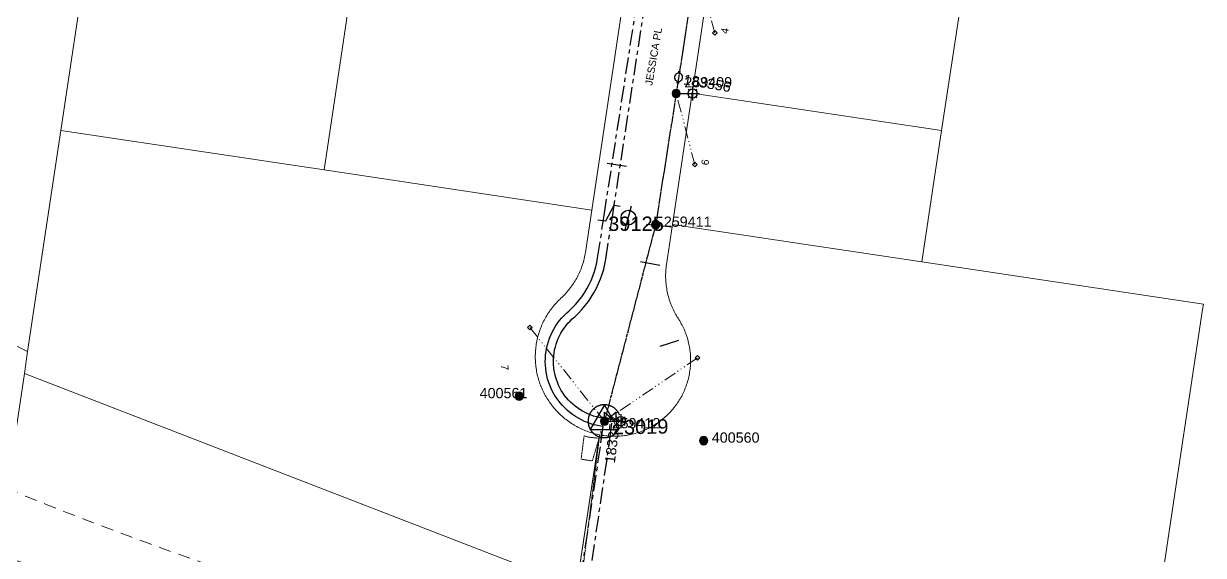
# Model space of a CAD drawing. Header units: metres. Extents: x 301012 to 305396, y 6240778 to 6244350.
# Drawn here: x 303472.9 to 303761, y 6243012.1 to 6243142 of the extents above; entities that cross this region are included whole.
import ezdxf
from ezdxf.enums import TextEntityAlignment as Align

# ---------------------------------------------------------------- set-up
doc = ezdxf.new("R2010")
doc.units = ezdxf.units.M
for name, pattern in [('Cable Exist OH', [1, 1, 0]), ('Cable Exist UG', [7, 4, -1, 1, -1]), ('Dash', [5, 3, -2]), ('DASHED', [19.05, 12.7, -6.35]), ('HIDDEN2', [0.1875, 0.125, -0.0625]), ('PHANTOMX2', [6.6, 3, -0.75, 0.2, -0.75, 0.2, -0.75, 0.2, -0.75])]:
    doc.linetypes.add(name, pattern=pattern)
doc.layers.get('0').update_dxf_attribs({"color": 6})
for name, color, linetype, lineweight in [('Cadastre Developer_SP_EXT', 98, 'Continuous', 15), ('Cadastre Land Parcels_SP_EXT', 118, 'Continuous', 15), ('Cadastre Other Property_SP_EXT', 138, 'DASHED', 15), ('Cadastre Roads_SP_EXT', 218, 'Continuous', 15), ('Mains_HV_EXT', 13, 'Continuous', 25), ('Mains_LV_EXT', 163, 'Continuous', 25), ('Services_SP_EXT', 42, 'PHANTOMX2', 20)]:
    doc.layers.add(name, color=color, linetype=linetype, lineweight=lineweight)
for name, color, linetype in [('Equip_LV_EXT', 7, 'Continuous'), ('Equip_SP_HV_EXT', 7, 'Continuous'), ('Equip_SP_LV_EXT', 7, 'Continuous'), ('Equip_SP_SL_EXT', 7, 'Continuous'), ('Sub_SP_TR_HV_LV_EXT', 7, 'Continuous'), ('SupportsOH_SP_TR_HV_LV_SL_EXT', 7, 'Continuous'), ('Trench_SP_EXT', 7, 'Continuous')]:
    doc.layers.add(name, color=color, linetype=linetype)
doc.layers.add('UNKNOWN_FEATURES', color=1, linetype='DASHED', plot=False)
doc.styles.add('HVSW_LABEL', font='arial.ttf', dxfattribs={"height": 3.5})
doc.styles.add('iecARIAL', font='arial.ttf', dxfattribs={"height": 2})
doc.styles.add('POLE_LABEL', font='arial.ttf', dxfattribs={"height": 2})
doc.styles.add('SL_LABEL', font='arial.ttf', dxfattribs={"height": 2})
doc.styles.get("Standard").update_dxf_attribs({"font": 'arial.ttf'})

# ---------------------------------------------------------------- blocks, each defined once
blk = doc.blocks.new('SUB_POLE_EXT')
at = {"flags": 128}
for points in [[(-0.05, 4), (-0.15, 4), (-0.25, 3.99), (-0.34, 3.99), (-0.44, 3.98), (-0.54, 3.96), (-0.64, 3.95), (-0.73, 3.93), (-0.83, 3.91), (-0.92, 3.89), (-1.02, 3.87), (-1.11, 3.84), (-1.21, 3.81), (-1.3, 3.78), (-1.39, 3.75), (-1.49, 3.71), (-1.58, 3.68), (-1.67, 3.64), (-1.75, 3.59), (-1.84, 3.55), (-1.93, 3.5), (-2.01, 3.46), (-2.1, 3.41), (-2.18, 3.35), (-2.26, 3.3), (-2.34, 3.24), (-2.42, 3.18), (-2.5, 3.12), (-2.58, 3.06), (-2.65, 3), (-2.72, 2.93), (-2.79, 2.86), (-2.86, 2.79), (-2.93, 2.72), (-3, 2.65), (-3.06, 2.58), (-3.12, 2.5), (-3.18, 2.42), (-3.24, 2.34), (-3.3, 2.26), (-3.35, 2.18), (-3.41, 2.1), (-3.46, 2.01), (-3.5, 1.93), (-3.55, 1.84), (-3.59, 1.75), (-3.64, 1.67), (-3.68, 1.58), (-3.71, 1.49), (-3.75, 1.39), (-3.78, 1.3), (-3.81, 1.21), (-3.84, 1.11), (-3.87, 1.02), (-3.89, 0.92), (-3.91, 0.83), (-3.93, 0.73), (-3.95, 0.64), (-3.96, 0.54), (-3.98, 0.44), (-3.99, 0.34), (-3.99, 0.25), (-4, 0.15), (-4, 0.05), (-4, -0.05), (-4, -0.15), (-3.99, -0.25), (-3.99, -0.34), (-3.98, -0.44), (-3.96, -0.54), (-3.95, -0.64), (-3.93, -0.73), (-3.91, -0.83), (-3.89, -0.92), (-3.87, -1.02), (-3.84, -1.11), (-3.81, -1.21), (-3.78, -1.3), (-3.75, -1.39), (-3.71, -1.49), (-3.68, -1.58), (-3.64, -1.67), (-3.59, -1.75), (-3.55, -1.84), (-3.5, -1.93), (-3.46, -2.01), (-3.41, -2.1), (-3.35, -2.18), (-3.3, -2.26), (-3.24, -2.34), (-3.18, -2.42), (-3.12, -2.5), (-3.06, -2.58), (-3, -2.65), (-2.93, -2.72), (-2.86, -2.79), (-2.79, -2.86), (-2.72, -2.93), (-2.65, -3), (-2.58, -3.06), (-2.5, -3.12), (-2.42, -3.18), (-2.34, -3.24), (-2.26, -3.3), (-2.18, -3.35), (-2.1, -3.41), (-2.01, -3.46), (-1.93, -3.5), (-1.84, -3.55), (-1.75, -3.59), (-1.67, -3.64), (-1.58, -3.68), (-1.49, -3.71), (-1.39, -3.75), (-1.3, -3.78), (-1.21, -3.81), (-1.11, -3.84), (-1.02, -3.87), (-0.92, -3.89), (-0.83, -3.91), (-0.73, -3.93), (-0.64, -3.95), (-0.54, -3.96), (-0.44, -3.98), (-0.34, -3.99), (-0.25, -3.99), (-0.15, -4), (-0.05, -4), (0.05, -4), (0.15, -4), (0.25, -3.99), (0.34, -3.99), (0.44, -3.98), (0.54, -3.96), (0.64, -3.95), (0.73, -3.93), (0.83, -3.91), (0.92, -3.89), (1.02, -3.87), (1.11, -3.84), (1.21, -3.81), (1.3, -3.78), (1.39, -3.75), (1.49, -3.71), (1.58, -3.68), (1.67, -3.64), (1.75, -3.59), (1.84, -3.55), (1.93, -3.5), (2.01, -3.46), (2.1, -3.41), (2.18, -3.35), (2.26, -3.3), (2.34, -3.24), (2.42, -3.18), (2.5, -3.12), (2.58, -3.06), (2.65, -3), (2.72, -2.93), (2.79, -2.86), (2.86, -2.79), (2.93, -2.72), (3, -2.65), (3.06, -2.58), (3.12, -2.5), (3.18, -2.42), (3.24, -2.34), (3.3, -2.26), (3.35, -2.18), (3.41, -2.1), (3.46, -2.01), (3.5, -1.93), (3.55, -1.84), (3.59, -1.75), (3.64, -1.67), (3.68, -1.58), (3.71, -1.49), (3.75, -1.39), (3.78, -1.3), (3.81, -1.21), (3.84, -1.11), (3.87, -1.02), (3.89, -0.92), (3.91, -0.83), (3.93, -0.73), (3.95, -0.64), (3.96, -0.54), (3.98, -0.44), (3.99, -0.34), (3.99, -0.25), (4, -0.15), (4, -0.05), (4, 0.05), (4, 0.15), (3.99, 0.25), (3.99, 0.34), (3.98, 0.44), (3.96, 0.54), (3.95, 0.64), (3.93, 0.73), (3.91, 0.83), (3.89, 0.92), (3.87, 1.02), (3.84, 1.11), (3.81, 1.21), (3.78, 1.3), (3.75, 1.39), (3.71, 1.49), (3.68, 1.58), (3.64, 1.67), (3.59, 1.75), (3.55, 1.84), (3.5, 1.93), (3.46, 2.01), (3.41, 2.1), (3.35, 2.18), (3.3, 2.26), (3.24, 2.34), (3.18, 2.42), (3.12, 2.5), (3.06, 2.58), (3, 2.65), (2.93, 2.72), (2.86, 2.79), (2.79, 2.86), (2.72, 2.93), (2.65, 3), (2.58, 3.06), (2.5, 3.12), (2.42, 3.18), (2.34, 3.24), (2.26, 3.3), (2.18, 3.35), (2.1, 3.41), (2.01, 3.46), (1.93, 3.5), (1.84, 3.55), (1.75, 3.59), (1.67, 3.64), (1.58, 3.68), (1.49, 3.71), (1.39, 3.75), (1.3, 3.78), (1.21, 3.81), (1.11, 3.84), (1.02, 3.87), (0.92, 3.89), (0.83, 3.91), (0.73, 3.93), (0.64, 3.95), (0.54, 3.96), (0.44, 3.98), (0.34, 3.99), (0.25, 3.99), (0.15, 4), (0.05, 4)], [(0, 4), (-3.46, -2), (3.46, -2)]]:
    blk.add_lwpolyline(points, close=True, dxfattribs=at)
at = {"flags": 8}
blk.add_attdef('ASSET_NUM', text='', height=2.5, dxfattribs=at).set_placement((0, 7), align=Align.MIDDLE_CENTER)
for tag, flags, p in [('STREET_CODE', 9, (-1.38, 1.45)), ('NO_PHASES', 9, (-1.38, 1.05)), ('OPERATED_BY', 9, (-1.38, 0.65)), ('MAINTAINED_BY', 9, (-1.38, 0.45)), ('ORIENTATION', 9, (-1.38, 0.25)), ('OWNED_BY', 9, (-1.38, 0.05)), ('CONSTRUCTED_VOLTAGE', 9, (-1.13, 0.75)), ('OPERATING_VOLTAGE', 9, (-1.13, 0.35)), ('STATE', 9, (-1.38, -0.35)), ('USAGE', 9, (-1.38, -0.75)), ('LEGEND', 9, (-1.38, -0.95)), ('SUBURB', 9, (-1.38, -1.15)), ('STREETNAME', 9, (-1.38, -1.35)), ('LOCATION', 9, (-1.38, -1.55)), ('NOTES', 9, (-1.38, -1.75)), ('Z', 1, (-1.38, -1.95)), ('SECONDARY_VOLTAGE', 9, (-1.13, -0.65)), ('SUBSTATION_TYPE', 9, (-1.13, -1.05))]:
    blk.add_attdef(tag, text='', height=0.1, dxfattribs=dict(flags=flags)).set_placement(p, align=Align.MIDDLE_LEFT)
blk = doc.blocks.new('LV_OH_LINKS_OPEN_EXT')
for p, q in [((-0.17, 4.97), (-0.17, 5.46)), ((-0.17, 3), (-0.17, 2.5)), ((0.17, 4.97), (0.17, 5.46)), ((0.17, 3), (0.17, 2.5))]:
    blk.add_line(p, q)
blk.add_lwpolyline([(0, 2.99, 1), (0, 4.98, 1)], format="xyb", close=True)
at = {"flags": 9}
for tag, p in [('ACTUAL_STATUS', (0, 0)), ('CONSTRUCTED_VOLTAGE', (0, -0.2)), ('OPERATING_VOLTAGE', (0, -0.6)), ('ORIENTATION', (0, -0.8)), ('OWNED_BY', (0, -1)), ('STATE', (0, -1.2)), ('SWITCH_TYPE', (0, -1.4)), ('NO_PHASES', (0, -0.4)), ('USAGE', (0, -1.6)), ('LEGEND', (0, -1.8)), ('NOTES', (0, -2))]:
    blk.add_attdef(tag, text='', height=0.2, dxfattribs=at).set_placement(p, align=Align.MIDDLE_LEFT)
at = {"flags": 1}
blk.add_attdef('Z', (0, 0), '', height=0.2, dxfattribs=at)
blk = doc.blocks.new('LV_OH_LINKS_DISTFUSE_EXT')
for p, q in [((0, 0), (0.96, 0)), ((3.84, 0), (4.8, 0))]:
    blk.add_line(p, q)
blk.add_lwpolyline([(3.84, -1.2), (3.84, 1.2), (0.96, -1.2), (0.96, 1.2)], close=True)
at = {"flags": 9}
for tag, p in [('ACTUAL_STATUS', (0, 0)), ('CONSTRUCTED_VOLTAGE', (0, -0.2)), ('OPERATING_VOLTAGE', (0, -0.6)), ('ORIENTATION', (0, -0.8)), ('OWNED_BY', (0, -1)), ('STATE', (0, -1.2)), ('SWITCH_TYPE', (0, -1.4)), ('NO_PHASES', (0, -0.4)), ('USAGE', (0, -1.6)), ('NOTES', (0, -1.8))]:
    blk.add_attdef(tag, text='', height=0.2, dxfattribs=at).set_placement(p, align=Align.MIDDLE_LEFT)
at = {"flags": 1}
blk.add_attdef('Z', (0, 0), '', height=0.2, dxfattribs=at)
blk = doc.blocks.new('SL_LANTERN_EXT')
at = {"flags": 9}
for tag, p in [('LRATECODE', (-7.4, 0)), ('LOUTREACHVOCAB', (-7.2, 0)), ('LOUTREACH', (-7, 0)), ('LANTNUMBER', (-6.6, 0)), ('LNEW', (-6.4, 0)), ('LMASTVOCAB', (-6.2, 0)), ('LMAST', (-6, 0)), ('LLAMPVOCAB', (-5.8, 0)), ('LLAMP', (-5.6, 0)), ('LEXIST', (-5.4, 0)), ('LCHARGE3PERCENT', (-5.2, 0)), ('LCHARGE3', (-5, 0)), ('LCHARGE2PERCENT', (-4.8, 0)), ('LCHARGE2', (-4.6, 0)), ('LCHARGE1PERCENT', (-4.4, 0)), ('LCHARGE1', (-4.2, 0)), ('LCATEGORY', (-4, 0)), ('LBRACKETVOCAB', (-3.8, 0)), ('LBRACKET', (-3.6, 0)), ('LKINGHEIGHT', (-3.4, 0)), ('CREPLACE', (-3.2, 0)), ('CREMOVE', (-3, 0)), ('CNUMBER', (-2.8, 0)), ('CNEW', (-2.6, 0)), ('CEXIST', (-2.4, 0)), ('USAGE', (-2.2, 0)), ('STATE', (-2, 0)), ('OWNED_BY', (-1.8, 0)), ('ORIENTATION', (-1.6, 0)), ('OPERATING_VOLTAGE', (-1.4, 0)), ('NO_PHASES', (-1.2, 0)), ('LANTERN_TYPE', (-1, 0)), ('LANTERN_PURPOSE', (-0.8, 0)), ('CONTROL_TYPE', (-0.6, 0)), ('CONSTRUCTED_VOLTAGE', (-0.4, 0))]:
    blk.add_attdef(tag, text='', height=0.001, rotation=270, dxfattribs=at).set_placement(p, align=Align.MIDDLE_LEFT)
at = {"style": 'SL_LABEL', "flags": 9}
blk.add_attdef('STREET_CODE', text='', height=0.001, rotation=270, dxfattribs=at).set_placement((0, 0), align=Align.MIDDLE_LEFT)
at = {"flags": 1}
blk.add_attdef('Z', (0, 0), '', height=0.001, rotation=270, dxfattribs=at)
at = {"flags": 9}
for tag, p in [('LREMOVE', (0, -7.6)), ('LREPLACE', (0, -7.8)), ('LTYPE', (0, -8)), ('LTYPEVOCAB', (0, -8.2)), ('LEGEND', (0, -8.4)), ('SUBURB', (0, -8.6)), ('STREETNAME', (0, -8.8)), ('LOCATION', (0, -9)), ('NOTES', (0, -9.2)), ('MAINTAINED_BY', (0, -9.86))]:
    blk.add_attdef(tag, text='', height=0.001, dxfattribs=at).set_placement(p, align=Align.MIDDLE_LEFT)
blk.add_attdef('OPERATED_BY', (0, -9.61), '', height=0.001, dxfattribs=at)
blk.add_wipeout([(5.69, 0), (5.06, -1.06), (4, -1.69), (2.94, -1.06), (2.31, 0), (2.94, 1.06), (4, 1.69), (5.06, 1.06)])
for p, q in [((0, 0), (4, 0)), ((2.94, 1.06), (3.2, 0.8)), ((4, 1.69), (4, 0)), ((5.06, 1.06), (4.8, 0.8)), ((2.94, -1.06), (3.2, -0.8)), ((4, 0), (5.69, 0)), ((4, 0), (4, -1.69)), ((5.06, -1.06), (4.8, -0.8))]:
    blk.add_line(p, q)
blk.add_circle((4, 0), 1.12)
at = {"width": 0.9}
blk.add_attdef('LNUMBER', text='', height=1, dxfattribs=at).set_placement((7, -1), align=Align.MIDDLE_LEFT)
blk = doc.blocks.new('CCP_EXT')
blk.add_wipeout([(0, 0.57), (0.57, 0), (0, -0.57), (-0.57, 0)])
blk.add_lwpolyline([(-0.57, 0), (0, 0.57), (0.57, 0), (0, -0.57), (-0.57, 0)])
at = {"flags": 1}
blk.add_attdef('Z', (0, 0), '', height=0.2, dxfattribs=at)
at = {"flags": 9}
for tag, p in [('CCP_TYPE', (0, 0)), ('CONSTRUCTED_VOLTAGE', (0, -0.2)), ('OPERATING_VOLTAGE', (0, -0.6)), ('ORIENTATION', (0, -0.8)), ('OWNED_BY', (0, -1)), ('STATE', (0, -1.8)), ('NO_PHASES', (0, -0.4)), ('USAGE', (0, -1.2)), ('LEGEND', (0, -1.4)), ('LIFE_SUPPORT', (0, -1.6)), ('NOTES', (0, -2))]:
    blk.add_attdef(tag, text='', height=0.2, dxfattribs=at).set_placement(p, align=Align.MIDDLE_LEFT)
blk = doc.blocks.new('POLE_EXT')
blk.add_hatch(color=256).paths.add_polyline_path([(-1, 0, 1), (1, 0, 1)])
blk.add_lwpolyline([(-1, 0, 1), (1, 0, 1)], format="xyb", close=True)
at = {"flags": 8}
blk.add_attdef('pNumber', text='', height=2, dxfattribs=at).set_placement((2.5, 2.5), align=Align.MIDDLE_CENTER)
at = {"style": 'POLE_LABEL', "flags": 9}
for tag, p in [('STRUCTURE_PLANT_NUMBER', (1.35, 0.03)), ('STREET_CODE', (1.35, -0.2))]:
    blk.add_attdef(tag, text='', height=0.2, dxfattribs=at).set_placement(p, align=Align.MIDDLE_LEFT)
at = {"flags": 9}
for tag, p in [('OWNED_BY', (1.35, -0.4)), ('SPECIAL_USE', (1.35, -0.8)), ('STATE', (1.35, -1)), ('cLV', (1.35, -1.4)), ('hDepth', (1.35, -1.6)), ('hDia', (1.35, -1.8)), ('cHV', (1.35, -2)), ('PARENT', (1.35, -0.6)), ('USAGE', (1.35, -1.2)), ('LBRACKET', (1.35, -2.2)), ('LExisting', (1.35, -2.4)), ('LANTNUMBER', (1.35, -2.6)), ('LOther', (1.35, -2.8)), ('cLinedev', (1.35, -3.4)), ('pExisting', (1.35, -3.8)), ('pFooting', (1.35, -4.4)), ('pNew', (1.35, -4.6)), ('pRelocate', (1.35, -5)), ('pRemove', (1.35, -5.2)), ('pReplace', (1.35, -5.4)), ('pStay', (1.35, -5.6)), ('pType', (1.35, -5.8)), ('LRemove', (1.35, -3)), ('LEGEND', (1.35, -3.2)), ('LOCATION', (1.35, -3.6)), ('PFNUMBER', (1.35, -4)), ('NEWPFNUMBER', (1.35, -4.2)), ('cspan', (1.35, -6)), ('STREETNAME', (1.35, -6.2)), ('SUBURB', (1.35, -6.4)), ('OPERATED_BY', (1.36, -7.01)), ('NOTES', (1.35, -6.6)), ('MAINTAINED_BY', (1.36, -6.81))]:
    blk.add_attdef(tag, text='', height=0.2, dxfattribs=at).set_placement(p, align=Align.MIDDLE_LEFT)
at = {"flags": 1}
blk.add_attdef('Z', (1.35, -7.33), '', height=0.2, dxfattribs=at)
blk = doc.blocks.new('HV_ABS_CLOSED_EXT')
blk.add_line((-3, 6.87), (3, 6.87))
blk.add_circle((0, 6.87), 1.8)
at = {"style": 'HVSW_LABEL'}
for tag, height, flags, p in [('ASSET_NUM', 3.5, 8, (2, 2)), ('STREET_CODE', 0.2, 9, (0, -0.2))]:
    blk.add_attdef(tag, text='', height=height, dxfattribs=dict(at, flags=flags)).set_placement(p, align=Align.MIDDLE_LEFT)
at = {"flags": 1}
blk.add_attdef('Z', (0, 0), '', height=0.2, dxfattribs=at)
at = {"flags": 9}
for tag, p in [('ACTUAL_STATUS', (0, -0.4)), ('CONSTRUCTED_VOLTAGE', (0, -0.6)), ('OPERATING_VOLTAGE', (0, -1)), ('ORIENTATION', (0, -1.2)), ('OWNED_BY', (0, -1.4)), ('STATE', (0, -1.6)), ('SWITCH_TYPE', (0, -1.8)), ('STREETNAME', (0, -2.6)), ('SUBURB', (0, -2.8)), ('NO_PHASES', (0, -0.8)), ('USAGE', (0, -2)), ('LEGEND', (0, -2.2)), ('LOCATION', (0, -2.4)), ('NOTES', (0, -3))]:
    blk.add_attdef(tag, text='', height=0.2, dxfattribs=at).set_placement(p, align=Align.MIDDLE_LEFT)

msp = doc.modelspace()

# ---------------------------------------------------------------- linework, layer by layer
at = {"layer": 'Cadastre Developer_SP_EXT', "linetype": 'Dash'}
for points in [[(303409.26, 6243054.9, 0.042038), (303570.15, 6242993.13)], [(303714.74, 6242901.01, 0.066601), (303400.75, 6243031.81)]]:
    msp.add_lwpolyline(points, format="xyb", dxfattribs=at)
at = {"layer": 'Cadastre Land Parcels_SP_EXT', "linetype": 'Continuous'}
for points in [[(303481.95, 6243115.86), (303501.23, 6243244.43), (303379.57, 6243262.6), (303362.87, 6243265.12), (303343.61, 6243126.25), (303473.85, 6243061.86), (303481.95, 6243115.86)], [(303565.51, 6243234.83), (303501.23, 6243244.43), (303481.95, 6243115.86), (303546.24, 6243106.23), (303565.51, 6243234.83)], [(303628.97, 6243212.21), (303628.21, 6243218.89), (303624.21, 6243224.31), (303618.04, 6243226.99), (303565.51, 6243234.83), (303546.24, 6243106.23), (303611.62, 6243096.43), (303628.97, 6243212.21)], [(303701.88, 6243147.99), (303671.77, 6243152.5), (303640.94, 6243157.12), (303636.13, 6243125.01), (303697.06, 6243115.87), (303701.88, 6243147.99)], [(303473.05, 6243056.52), (303473.85, 6243061.86), (303343.61, 6243126.25), (303327.03, 6243006.64), (303322.12, 6242971.23), (303457.23, 6242951.04), (303473.05, 6243056.52)], [(303697.06, 6243115.87), (303636.13, 6243125.01), (303631.31, 6243092.89), (303692.24, 6243083.76), (303697.06, 6243115.87)], [(303613.5, 6243041.53), (303613.11, 6243041.61), (303612.73, 6243041.7), (303612.35, 6243041.8), (303611.97, 6243041.9), (303611.6, 6243042.01), (303611.22, 6243042.13), (303610.85, 6243042.26), (303610.48, 6243042.39), (303610.11, 6243042.53), (303609.75, 6243042.68), (303609.39, 6243042.83), (303609.03, 6243042.99), (303608.68, 6243043.17), (303608.33, 6243043.34), (303607.98, 6243043.53), (303607.64, 6243043.72), (303607.3, 6243043.91), (303606.96, 6243044.12), (303606.63, 6243044.33), (303606.3, 6243044.55), (303605.98, 6243044.77), (303605.67, 6243045), (303605.35, 6243045.24), (303605.05, 6243045.48), (303604.74, 6243045.74), (303604.44, 6243045.99), (303604.15, 6243046.25), (303603.86, 6243046.52), (303603.58, 6243046.79), (303603.31, 6243047.07), (303603.04, 6243047.36), (303602.77, 6243047.65), (303602.51, 6243047.94), (303602.26, 6243048.24), (303602.01, 6243048.55), (303601.77, 6243048.86), (303601.54, 6243049.17), (303601.31, 6243049.49), (303601.09, 6243049.82), (303600.88, 6243050.15), (303600.67, 6243050.48), (303600.47, 6243050.82), (303600.27, 6243051.16), (303600.09, 6243051.5), (303599.91, 6243051.85), (303599.73, 6243052.21), (303599.57, 6243052.56), (303599.41, 6243052.92), (303599.26, 6243053.28), (303599.11, 6243053.65), (303598.97, 6243054.02), (303598.84, 6243054.39), (303598.72, 6243054.76), (303598.61, 6243055.14), (303598.5, 6243055.51), (303598.4, 6243055.89), (303598.31, 6243056.27), (303598.23, 6243056.66), (303598.15, 6243057.04), (303598.08, 6243057.43), (303598.02, 6243057.82), (303597.97, 6243058.21), (303597.93, 6243058.6), (303597.89, 6243058.99), (303597.86, 6243059.38), (303597.84, 6243059.77), (303597.83, 6243060.16), (303597.82, 6243060.56), (303597.83, 6243060.95), (303597.84, 6243061.34), (303597.86, 6243061.73), (303597.88, 6243062.13), (303597.92, 6243062.52), (303597.96, 6243062.91), (303598.01, 6243063.3), (303598.07, 6243063.69), (303598.14, 6243064.07), (303598.21, 6243064.46), (303598.29, 6243064.84), (303598.38, 6243065.22), (303598.48, 6243065.6), (303598.58, 6243065.98), (303598.7, 6243066.36), (303598.82, 6243066.73), (303598.94, 6243067.1), (303599.08, 6243067.47), (303599.22, 6243067.84), (303599.37, 6243068.2), (303599.53, 6243068.56), (303599.69, 6243068.92), (303599.86, 6243069.27), (303600.04, 6243069.62), (303600.23, 6243069.97), (303600.42, 6243070.31), (303600.62, 6243070.65), (303600.83, 6243070.98), (303601.04, 6243071.31), (303601.26, 6243071.64), (303601.49, 6243071.96), (303601.72, 6243072.27), (303601.96, 6243072.58), (303602.2, 6243072.89), (303602.45, 6243073.19), (303602.71, 6243073.49), (303602.97, 6243073.78), (303603.24, 6243074.07), (303603.52, 6243074.35), (303603.8, 6243074.62), (303604.09, 6243074.89), (303604.37, 6243075.16), (303604.65, 6243075.43), (303604.93, 6243075.71), (303605.2, 6243076), (303605.46, 6243076.29), (303605.72, 6243076.59), (303605.97, 6243076.89), (303606.21, 6243077.19), (303606.45, 6243077.51), (303606.68, 6243077.82), (303606.91, 6243078.14), (303607.13, 6243078.47), (303607.34, 6243078.8), (303607.54, 6243079.13), (303607.74, 6243079.47), (303607.93, 6243079.81), (303608.12, 6243080.16), (303608.29, 6243080.51), (303608.46, 6243080.86), (303608.63, 6243081.22), (303608.78, 6243081.58), (303608.93, 6243081.94), (303609.07, 6243082.31), (303609.21, 6243082.68), (303609.33, 6243083.05), (303609.45, 6243083.42), (303609.56, 6243083.8), (303609.67, 6243084.18), (303609.76, 6243084.56), (303609.85, 6243084.94), (303609.93, 6243085.33), (303610, 6243085.71), (303610.07, 6243086.1), (303611.62, 6243096.43), (303546.24, 6243106.23), (303481.95, 6243115.86), (303473.85, 6243061.86), (303473.05, 6243056.52), (303607.92, 6243004.35), (303613.5, 6243041.53)], [(303607.92, 6243004.35), (303473.05, 6243056.52), (303457.23, 6242951.04), (303596.8, 6242930.17), (303607.92, 6243004.35)]]:
    msp.add_lwpolyline(points, close=True, dxfattribs=at)
msp.add_lwpolyline([(303748.32, 6242989.02), (303754.77, 6243032.07), (303760.79, 6243072.15), (303760.79, 6243072.15), (303760.98, 6243073.45), (303692.24, 6243083.76), (303631.31, 6243092.89), (303629.85, 6243083.13), (303629.8, 6243082.74), (303629.75, 6243082.35), (303629.72, 6243081.96), (303629.69, 6243081.57), (303629.67, 6243081.17), (303629.66, 6243080.78), (303629.65, 6243080.39), (303629.66, 6243080), (303629.67, 6243079.6), (303629.69, 6243079.21), (303629.72, 6243078.82), (303629.75, 6243078.43), (303629.8, 6243078.04), (303629.85, 6243077.65), (303629.91, 6243077.26), (303629.97, 6243076.88), (303630.05, 6243076.49), (303630.13, 6243076.11), (303630.22, 6243075.73), (303630.32, 6243075.35), (303630.43, 6243074.97), (303630.54, 6243074.59), (303630.66, 6243074.22), (303630.79, 6243073.85), (303630.93, 6243073.48), (303631.07, 6243073.12), (303631.22, 6243072.75), (303631.38, 6243072.39), (303631.54, 6243072.04), (303631.72, 6243071.69), (303631.9, 6243071.34), (303632.08, 6243070.99), (303632.28, 6243070.65), (303632.48, 6243070.31), (303632.69, 6243070), (303632.9, 6243069.67), (303633.1, 6243069.35), (303633.3, 6243069.02), (303633.48, 6243068.68), (303633.66, 6243068.34), (303633.84, 6243068), (303634, 6243067.66), (303634.16, 6243067.31), (303634.31, 6243066.95), (303634.46, 6243066.6), (303634.59, 6243066.24), (303634.72, 6243065.88), (303634.85, 6243065.52), (303634.96, 6243065.15), (303635.07, 6243064.78), (303635.17, 6243064.41), (303635.26, 6243064.04), (303635.34, 6243063.66), (303635.42, 6243063.29), (303635.49, 6243062.91), (303635.55, 6243062.53), (303635.6, 6243062.15), (303635.65, 6243061.77), (303635.69, 6243061.39), (303635.71, 6243061.01), (303635.74, 6243060.63), (303635.75, 6243060.24), (303635.76, 6243059.86), (303635.75, 6243059.48), (303635.74, 6243059.09), (303635.73, 6243058.71), (303635.7, 6243058.33), (303635.67, 6243057.94), (303635.62, 6243057.56), (303635.58, 6243057.18), (303635.52, 6243056.8), (303635.45, 6243056.42), (303635.38, 6243056.05), (303635.3, 6243055.67), (303635.21, 6243055.3), (303635.12, 6243054.93), (303635.01, 6243054.56), (303634.9, 6243054.19), (303634.78, 6243053.83), (303634.65, 6243053.46), (303634.52, 6243053.11), (303634.38, 6243052.75), (303634.23, 6243052.4), (303634.08, 6243052.04), (303633.91, 6243051.7), (303633.74, 6243051.35), (303633.57, 6243051.01), (303633.38, 6243050.68), (303633.19, 6243050.34), (303632.99, 6243050.02), (303632.79, 6243049.69), (303632.58, 6243049.37), (303632.36, 6243049.06), (303632.14, 6243048.74), (303631.9, 6243048.44), (303631.67, 6243048.14), (303631.43, 6243047.84), (303631.18, 6243047.55), (303630.92, 6243047.26), (303630.66, 6243046.98), (303630.39, 6243046.7), (303630.12, 6243046.43), (303629.84, 6243046.17), (303629.56, 6243045.91), (303629.27, 6243045.66), (303628.98, 6243045.41), (303628.68, 6243045.17), (303628.38, 6243044.94), (303628.07, 6243044.71), (303627.76, 6243044.49), (303627.44, 6243044.27), (303627.12, 6243044.06), (303626.79, 6243043.86), (303626.46, 6243043.66), (303626.13, 6243043.48), (303625.79, 6243043.29), (303625.45, 6243043.12), (303625.1, 6243042.95), (303624.75, 6243042.79), (303624.4, 6243042.64), (303624.05, 6243042.49), (303623.69, 6243042.36), (303623.33, 6243042.22), (303622.96, 6243042.1), (303622.6, 6243041.99), (303622.23, 6243041.88), (303621.86, 6243041.78), (303621.49, 6243041.68), (303621.11, 6243041.6), (303620.74, 6243041.52), (303620.36, 6243041.45), (303619.98, 6243041.39), (303619.6, 6243041.33), (303619.22, 6243041.29), (303618.84, 6243041.25), (303618.46, 6243041.22), (303618.08, 6243041.19), (303617.69, 6243041.18), (303617.31, 6243041.17), (303616.93, 6243041.17), (303616.54, 6243041.18), (303616.16, 6243041.2), (303615.78, 6243041.22), (303615.4, 6243041.25), (303615.01, 6243041.3), (303614.63, 6243041.34), (303614.25, 6243041.4), (303613.88, 6243041.46), (303613.5, 6243041.53), (303607.92, 6243004.35)], dxfattribs=at)
at = {"layer": 'UNKNOWN_FEATURES'}
for points in [[(303615.37, 6243107.92), (303620.09, 6243107.2)], [(303613.11, 6243094.04), (303615.09, 6243093.77), (303617.09, 6243097.63), (303618.55, 6243097.4)], [(303631.33, 6243092.25), (303624.98, 6243092.95)], [(303628.25, 6243082.93), (303623.55, 6243083.79)], [(303632.83, 6243064.58), (303628.22, 6243063.13)]]:
    msp.add_lwpolyline(points, dxfattribs=at)

# ---------------------------------------------------------------- block references
at = {"layer": 'Equip_LV_EXT'}
msp.add_blockref('LV_OH_LINKS_DISTFUSE_EXT', (303613.76, 6243045.83), dxfattribs=at)
at = {"layer": 'Equip_SP_HV_EXT'}
ref = msp.add_blockref('HV_ABS_CLOSED_EXT', (303627.21, 6243092.85), dxfattribs=dict(at, rotation=75.31254922536075))
ref.add_attrib('ASSET_NUM', '39125', dxfattribs={"layer": '0', "height": 3.5, "style": 'HVSW_LABEL'}).set_placement((303629.21, 6243093.1), align=Align.MIDDLE_RIGHT)
at = {"layer": 'Equip_SP_LV_EXT', "rotation": 351.5649165709586}
msp.add_blockref('LV_OH_LINKS_OPEN_EXT', (303632.23, 6243124.92), dxfattribs=at)
at = {"layer": 'Sub_SP_TR_HV_LV_EXT'}
ref = msp.add_blockref('SUB_POLE_EXT', (303614.71, 6243044.87), dxfattribs=at)
ref.add_attrib('ASSET_NUM', '23019', dxfattribs={"layer": '0', "height": 3.5, "rotation": 1}).set_placement((303616.71, 6243045.12), align=Align.TOP_LEFT)
at = {"layer": 'SupportsOH_SP_TR_HV_LV_SL_EXT'}
ref = msp.add_blockref('POLE_EXT', (303627.21, 6243092.85), dxfattribs=at)
ref.add_attrib('ASSET_NUM', '259411', dxfattribs={"layer": '0', "height": 2.5, "style": 'POLE_LABEL'}).set_placement((303629.21, 6243093.6), align=Align.MIDDLE_LEFT)
ref = msp.add_blockref('POLE_EXT', (303593.89, 6243050.98), dxfattribs=at)
ref.add_attrib('ASSET_NUM', '400561', dxfattribs={"layer": '0', "height": 2.5, "style": 'POLE_LABEL'}).set_placement((303595.89, 6243051.73), align=Align.MIDDLE_RIGHT)
ref = msp.add_blockref('POLE_EXT', (303638.93, 6243040.12), dxfattribs=at)
ref.add_attrib('ASSET_NUM', '400560', dxfattribs={"layer": '0', "height": 2.5, "style": 'POLE_LABEL'}).set_placement((303640.93, 6243040.87), align=Align.MIDDLE_LEFT)

# ---------------------------------------------------------------- texts
at = {"layer": 'Cadastre Land Parcels_SP_EXT'}
for s, rotation, p in [('4', 81.08, (303644.9, 6243139.38)), ('6', 81.08, (303640.09, 6243107.29)), ('7', 271.6, (303589.46, 6243058.69))]:
    msp.add_text(s, height=1.8, rotation=rotation, dxfattribs=at).set_placement(p)
at = {"layer": 'Cadastre Roads_SP_EXT'}
msp.add_text('JESSICA PL', height=1.8, rotation=80.2775, dxfattribs=at).set_placement((303626.38, 6243126.76))

# ---------------------------------------------------------------- next in the draw order: block references
at = {"layer": 'Equip_SP_SL_EXT'}
ref = msp.add_blockref('SL_LANTERN_EXT', (303632.23, 6243124.92), dxfattribs=at)
ref.add_attrib('ASSET_NUM', '183356', dxfattribs={"layer": '0', "height": 2.5, "rotation": 350.4153, "style": 'iecARIAL'}).set_placement((303633.73, 6243126.42), align=Align.BOTTOM_LEFT)
ref = msp.add_blockref('SL_LANTERN_EXT', (303614.71, 6243044.87), dxfattribs=at)
ref.add_attrib('ASSET_NUM', '183357', dxfattribs={"layer": '0', "height": 2.5, "rotation": 82.875, "style": 'iecARIAL'}).set_placement((303616.21, 6243046.37), align=Align.TOP_RIGHT)
at = {"layer": 'Services_SP_EXT'}
for p in [(303641.67, 6243139.75), (303636.77, 6243107.6), (303596.46, 6243067.79), (303637.41, 6243060.31)]:
    msp.add_blockref('CCP_EXT', p, dxfattribs=at)

# ---------------------------------------------------------------- next in the draw order: linework, layer by layer
at = {"layer": 'Cadastre Other Property_SP_EXT', "linetype": 'HIDDEN2'}
for points in [[(303613.41, 6243040.7), (303611.04, 6243040.93), (303609.74, 6243041.28), (303609.01, 6243035.58), (303611.74, 6243035.16), (303613.41, 6243040.7)], [(303613.41, 6243040.7), (303607.76, 6243003.43), (303608.71, 6243002.94), (303613.43, 6243040.53), (303613.41, 6243040.7)]]:
    msp.add_lwpolyline(points, close=True, dxfattribs=at)
at = {"layer": 'Cadastre Roads_SP_EXT', "linetype": 'Continuous'}
msp.add_lwpolyline([(303628.97, 6243212.21), (303611.62, 6243096.43), (303610.07, 6243086.1), (303610, 6243085.71), (303609.93, 6243085.33), (303609.85, 6243084.94), (303609.76, 6243084.56), (303609.67, 6243084.18), (303609.56, 6243083.8), (303609.45, 6243083.42), (303609.33, 6243083.05), (303609.21, 6243082.68), (303609.07, 6243082.31), (303608.93, 6243081.94), (303608.78, 6243081.58), (303608.63, 6243081.22), (303608.46, 6243080.86), (303608.29, 6243080.51), (303608.12, 6243080.16), (303607.93, 6243079.81), (303607.74, 6243079.47), (303607.54, 6243079.13), (303607.34, 6243078.8), (303607.13, 6243078.47), (303606.91, 6243078.14), (303606.68, 6243077.82), (303606.45, 6243077.51), (303606.21, 6243077.19), (303605.97, 6243076.89), (303605.72, 6243076.59), (303605.46, 6243076.29), (303605.2, 6243076), (303604.93, 6243075.71), (303604.65, 6243075.43), (303604.37, 6243075.16), (303604.09, 6243074.89), (303603.8, 6243074.62), (303603.52, 6243074.35), (303603.24, 6243074.07), (303602.97, 6243073.78), (303602.71, 6243073.49), (303602.45, 6243073.19), (303602.2, 6243072.89), (303601.96, 6243072.58), (303601.72, 6243072.27), (303601.49, 6243071.96), (303601.26, 6243071.64), (303601.04, 6243071.31), (303600.83, 6243070.98), (303600.62, 6243070.65), (303600.42, 6243070.31), (303600.23, 6243069.97), (303600.04, 6243069.62), (303599.86, 6243069.27), (303599.69, 6243068.92), (303599.53, 6243068.56), (303599.37, 6243068.2), (303599.22, 6243067.84), (303599.08, 6243067.47), (303598.94, 6243067.1), (303598.82, 6243066.73), (303598.7, 6243066.36), (303598.58, 6243065.98), (303598.48, 6243065.6), (303598.38, 6243065.22), (303598.29, 6243064.84), (303598.21, 6243064.46), (303598.14, 6243064.07), (303598.07, 6243063.69), (303598.01, 6243063.3), (303597.96, 6243062.91), (303597.92, 6243062.52), (303597.88, 6243062.13), (303597.86, 6243061.73), (303597.84, 6243061.34), (303597.83, 6243060.95), (303597.82, 6243060.56), (303597.83, 6243060.16), (303597.84, 6243059.77), (303597.86, 6243059.38), (303597.89, 6243058.99), (303597.93, 6243058.6), (303597.97, 6243058.21), (303598.02, 6243057.82), (303598.08, 6243057.43), (303598.15, 6243057.04), (303598.23, 6243056.66), (303598.31, 6243056.27), (303598.4, 6243055.89), (303598.5, 6243055.51), (303598.61, 6243055.14), (303598.72, 6243054.76), (303598.84, 6243054.39), (303598.97, 6243054.02), (303599.11, 6243053.65), (303599.26, 6243053.28), (303599.41, 6243052.92), (303599.57, 6243052.56), (303599.73, 6243052.21), (303599.91, 6243051.85), (303600.09, 6243051.5), (303600.27, 6243051.16), (303600.47, 6243050.82), (303600.67, 6243050.48), (303600.88, 6243050.15), (303601.09, 6243049.82), (303601.31, 6243049.49), (303601.54, 6243049.17), (303601.77, 6243048.86), (303602.01, 6243048.55), (303602.26, 6243048.24), (303602.51, 6243047.94), (303602.77, 6243047.65), (303603.04, 6243047.36), (303603.31, 6243047.07), (303603.58, 6243046.79), (303603.86, 6243046.52), (303604.15, 6243046.25), (303604.44, 6243045.99), (303604.74, 6243045.74), (303605.05, 6243045.48), (303605.35, 6243045.24), (303605.67, 6243045), (303605.98, 6243044.77), (303606.3, 6243044.55), (303606.63, 6243044.33), (303606.96, 6243044.12), (303607.3, 6243043.91), (303607.64, 6243043.72), (303607.98, 6243043.53), (303608.33, 6243043.34), (303608.68, 6243043.17), (303609.03, 6243042.99), (303609.39, 6243042.83), (303609.75, 6243042.68), (303610.11, 6243042.53), (303610.48, 6243042.39), (303610.85, 6243042.26), (303611.22, 6243042.13), (303611.6, 6243042.01), (303611.97, 6243041.9), (303612.35, 6243041.8), (303612.73, 6243041.7), (303613.11, 6243041.61), (303613.5, 6243041.53), (303613.88, 6243041.46), (303614.25, 6243041.4), (303614.63, 6243041.34), (303615.01, 6243041.3), (303615.4, 6243041.25), (303615.78, 6243041.22), (303616.16, 6243041.2), (303616.54, 6243041.18), (303616.93, 6243041.17), (303617.31, 6243041.17), (303617.69, 6243041.18), (303618.08, 6243041.19), (303618.08, 6243041.19), (303618.46, 6243041.22), (303618.84, 6243041.25), (303619.22, 6243041.29), (303619.6, 6243041.33), (303619.98, 6243041.39), (303620.36, 6243041.45), (303620.74, 6243041.52), (303621.11, 6243041.6), (303621.49, 6243041.68), (303621.86, 6243041.78), (303622.23, 6243041.88), (303622.6, 6243041.99), (303622.96, 6243042.1), (303623.33, 6243042.22), (303623.69, 6243042.36), (303624.05, 6243042.49), (303624.4, 6243042.64), (303624.75, 6243042.79), (303625.1, 6243042.95), (303625.45, 6243043.12), (303625.79, 6243043.29), (303626.13, 6243043.48), (303626.46, 6243043.66), (303626.79, 6243043.86), (303627.12, 6243044.06), (303627.44, 6243044.27), (303627.76, 6243044.49), (303628.07, 6243044.71), (303628.38, 6243044.94), (303628.68, 6243045.17), (303628.98, 6243045.41), (303629.27, 6243045.66), (303629.56, 6243045.91), (303629.84, 6243046.17), (303630.12, 6243046.43), (303630.39, 6243046.7), (303630.66, 6243046.98), (303630.92, 6243047.26), (303631.18, 6243047.55), (303631.43, 6243047.84), (303631.67, 6243048.14), (303631.9, 6243048.44), (303632.14, 6243048.74), (303632.36, 6243049.06), (303632.58, 6243049.37), (303632.79, 6243049.69), (303632.99, 6243050.02), (303633.19, 6243050.34), (303633.38, 6243050.68), (303633.57, 6243051.01), (303633.74, 6243051.35), (303633.91, 6243051.7), (303634.08, 6243052.04), (303634.23, 6243052.4), (303634.38, 6243052.75), (303634.52, 6243053.11), (303634.65, 6243053.46), (303634.78, 6243053.83), (303634.9, 6243054.19), (303635.01, 6243054.56), (303635.12, 6243054.93), (303635.21, 6243055.3), (303635.3, 6243055.67), (303635.38, 6243056.05), (303635.45, 6243056.42), (303635.52, 6243056.8), (303635.58, 6243057.18), (303635.62, 6243057.56), (303635.67, 6243057.94), (303635.7, 6243058.33), (303635.73, 6243058.71), (303635.74, 6243059.09), (303635.75, 6243059.48), (303635.76, 6243059.86), (303635.75, 6243060.24), (303635.74, 6243060.63), (303635.71, 6243061.01), (303635.69, 6243061.39), (303635.65, 6243061.77), (303635.6, 6243062.15), (303635.55, 6243062.53), (303635.49, 6243062.91), (303635.42, 6243063.29), (303635.34, 6243063.66), (303635.26, 6243064.04), (303635.17, 6243064.41), (303635.07, 6243064.78), (303634.96, 6243065.15), (303634.85, 6243065.52), (303634.72, 6243065.88), (303634.59, 6243066.24), (303634.46, 6243066.6), (303634.31, 6243066.95), (303634.16, 6243067.31), (303634, 6243067.66), (303633.84, 6243068), (303633.66, 6243068.34), (303633.48, 6243068.68), (303633.3, 6243069.02), (303633.1, 6243069.35), (303632.9, 6243069.67), (303632.69, 6243070), (303632.48, 6243070.31), (303632.28, 6243070.65), (303632.08, 6243070.99), (303631.9, 6243071.34), (303631.72, 6243071.69), (303631.54, 6243072.04), (303631.38, 6243072.39), (303631.22, 6243072.75), (303631.07, 6243073.12), (303630.93, 6243073.48), (303630.79, 6243073.85), (303630.66, 6243074.22), (303630.54, 6243074.59), (303630.43, 6243074.97), (303630.32, 6243075.35), (303630.22, 6243075.73), (303630.13, 6243076.11), (303630.05, 6243076.49), (303629.97, 6243076.88), (303629.91, 6243077.26), (303629.85, 6243077.65), (303629.8, 6243078.04), (303629.75, 6243078.43), (303629.72, 6243078.82), (303629.69, 6243079.21), (303629.67, 6243079.6), (303629.66, 6243080), (303629.65, 6243080.39), (303629.66, 6243080.78), (303629.67, 6243081.17), (303629.69, 6243081.57), (303629.72, 6243081.96), (303629.75, 6243082.35), (303629.8, 6243082.74), (303629.85, 6243083.13), (303631.31, 6243092.89), (303636.13, 6243125.01), (303640.94, 6243157.12)], dxfattribs=at)
at = {"layer": 'Mains_HV_EXT', "linetype": 'Cable Exist UG'}
for points in [[(303607.96, 6243000.05), (303614.02, 6243040.65), (303614.37, 6243043.56), (303613.94, 6243043.64), (303613.94, 6243043.64), (303613.03, 6243043.81), (303612.22, 6243044), (303611.41, 6243044.23), (303610.61, 6243044.51), (303609.84, 6243044.82), (303609.08, 6243045.17), (303608.34, 6243045.57), (303607.63, 6243046), (303606.93, 6243046.48), (303606.26, 6243046.98), (303605.62, 6243047.52), (303605.01, 6243048.09), (303604.43, 6243048.7), (303603.89, 6243049.33), (303603.37, 6243049.99), (303602.89, 6243050.68), (303602.45, 6243051.39), (303602.05, 6243052.13), (303601.68, 6243052.88), (303601.36, 6243053.65), (303601.07, 6243054.44), (303600.83, 6243055.24), (303600.63, 6243056.05), (303600.47, 6243056.88), (303600.36, 6243057.71), (303600.29, 6243058.54), (303600.26, 6243059.38), (303600.28, 6243060.22), (303600.34, 6243061.05), (303600.44, 6243061.88), (303600.59, 6243062.7), (303600.78, 6243063.52), (303601.02, 6243064.33), (303601.29, 6243065.12), (303601.61, 6243065.89), (303601.96, 6243066.65), (303602.36, 6243067.38), (303602.79, 6243068.1), (303603.26, 6243068.79), (303603.77, 6243069.46), (303604.31, 6243070.1), (303604.88, 6243070.71), (303605.5, 6243071.31), (303606.11, 6243071.85), (303606.93, 6243072.63), (303607.72, 6243073.47), (303608.46, 6243074.35), (303609.16, 6243075.27), (303609.8, 6243076.22), (303610.4, 6243077.21), (303610.95, 6243078.22), (303611.44, 6243079.27), (303611.88, 6243080.33), (303612.26, 6243081.42), (303612.58, 6243082.53), (303612.85, 6243083.65), (303613.05, 6243084.74), (303614.64, 6243095.12), (303632.26, 6243209.67)], [(303609.65, 6242996.97), (303616.06, 6243040.4), (303616.63, 6243045.19), (303614.29, 6243045.61), (303613.44, 6243045.76), (303612.73, 6243045.93), (303612.02, 6243046.13), (303611.32, 6243046.38), (303610.64, 6243046.65), (303609.99, 6243046.96), (303609.34, 6243047.31), (303608.71, 6243047.69), (303608.1, 6243048.1), (303607.52, 6243048.54), (303606.96, 6243049.01), (303606.42, 6243049.52), (303605.91, 6243050.04), (303605.43, 6243050.59), (303604.98, 6243051.17), (303604.57, 6243051.78), (303604.18, 6243052.4), (303603.82, 6243053.04), (303603.5, 6243053.7), (303603.22, 6243054.37), (303602.97, 6243055.07), (303602.76, 6243055.77), (303602.58, 6243056.48), (303602.45, 6243057.2), (303602.35, 6243057.93), (303602.28, 6243058.66), (303602.26, 6243059.39), (303602.28, 6243060.12), (303602.33, 6243060.85), (303602.42, 6243061.58), (303602.55, 6243062.3), (303602.72, 6243063.01), (303602.92, 6243063.72), (303603.16, 6243064.41), (303603.44, 6243065.08), (303603.75, 6243065.75), (303604.09, 6243066.39), (303604.47, 6243067.02), (303604.89, 6243067.62), (303605.33, 6243068.21), (303605.8, 6243068.77), (303606.3, 6243069.3), (303606.86, 6243069.84), (303607.47, 6243070.38), (303608.35, 6243071.22), (303609.21, 6243072.14), (303610.02, 6243073.1), (303610.79, 6243074.1), (303611.49, 6243075.14), (303612.14, 6243076.21), (303612.74, 6243077.32), (303613.28, 6243078.46), (303613.75, 6243079.62), (303614.17, 6243080.81), (303614.53, 6243082.02), (303614.81, 6243083.24), (303615.03, 6243084.42), (303616.64, 6243094.82), (303634.22, 6243209.36)]]:
    msp.add_lwpolyline(points, dxfattribs=at)
at = {"layer": 'Mains_HV_EXT', "linetype": 'Cable Exist OH'}
for points in [[(303637.03, 6243156.61), (303632.23, 6243124.92), (303627.21, 6243092.85)], [(303627.21, 6243092.85), (303614.71, 6243044.87)]]:
    msp.add_lwpolyline(points, dxfattribs=at)
at = {"layer": 'Mains_LV_EXT', "linetype": 'Cable Exist OH'}
for points in [[(303637.03, 6243156.61), (303632.23, 6243124.92)], [(303632.23, 6243124.92), (303627.21, 6243092.85), (303614.71, 6243044.87)]]:
    msp.add_lwpolyline(points, dxfattribs=at)
at = {"layer": 'Services_SP_EXT'}
for points in [[(303641.67, 6243139.75), (303637.03, 6243156.61)], [(303636.77, 6243107.6), (303632.23, 6243124.92)], [(303596.46, 6243067.79), (303614.71, 6243044.87)], [(303637.41, 6243060.31), (303614.71, 6243044.87)]]:
    msp.add_lwpolyline(points, dxfattribs=at)
at = {"layer": 'Trench_SP_EXT', "linetype": 'Cable Exist UG'}
msp.add_lwpolyline([(303613.92, 6243040.49), (303613.98, 6243041.1), (303613.98, 6243041.1, 0.219001), (303613.82, 6243042.33)], format="xyb", dxfattribs=at)

# ---------------------------------------------------------------- next in the draw order: block references
at = {"layer": 'SupportsOH_SP_TR_HV_LV_SL_EXT'}
ref = msp.add_blockref('POLE_EXT', (303632.23, 6243124.92), dxfattribs=at)
ref.add_attrib('ASSET_NUM', '259409', dxfattribs={"layer": '0', "height": 2.5, "style": 'POLE_LABEL'}).set_placement((303634.23, 6243125.67), align=Align.BOTTOM_LEFT)
ref = msp.add_blockref('POLE_EXT', (303614.71, 6243044.87), dxfattribs=at)
ref.add_attrib('ASSET_NUM', '259412', dxfattribs={"layer": '0', "height": 2.5, "style": 'POLE_LABEL'}).set_placement((303616.71, 6243045.62), align=Align.TOP_LEFT)

doc.saveas('drawing.dxf')
